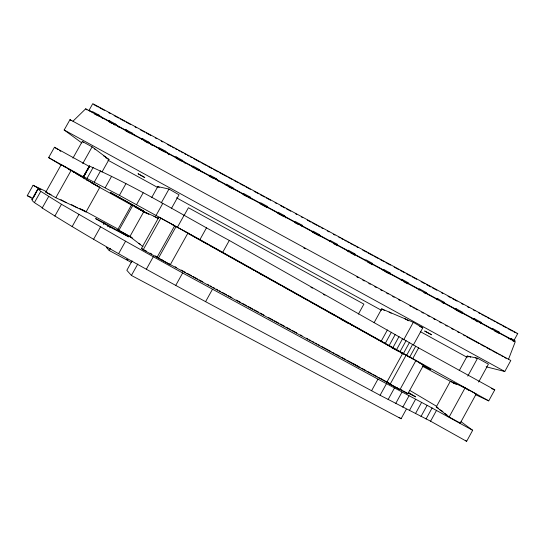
<?xml version="1.0" encoding="UTF-8"?>
<svg xmlns="http://www.w3.org/2000/svg" width="545" height="545" viewBox="0 0 545 545"><rect width="100%" height="100%" fill="white"/><g stroke="black" fill="none" stroke-linecap="round" stroke-linejoin="round"><path stroke-width="0.82" d="M354.672 255.38L354.843 253.813L348.187 250.203L347.615 251.245L349.093 252.049M461.036 421.714L472.665 430.291L466.629 441.341L430.591 421.19L380.083 395.282L205.581 301.671C150.468 271.642 95.164 241.742 42.203 207.999C41.584 206.364 30.159 201.357 32.414 199.402M89.121 166.348L54.473 147.252L48.641 157.614L84.019 177.166L83.399 176.614L89.339 166.027C137.517 187.371 182.936 215.302 229.309 240.454L418.621 347.894L494.765 389.845L488.742 400.868L475.765 394.778M372.106 264.836L372.623 263.453L365.94 259.829L365.361 260.871M508.403 359.55L515.25 341.769L85.681 108.823L72.962 121.208M473.748 319.649L474.327 318.587L481.221 322.327L480.642 323.389M420.999 416.496L427.117 405.33L472.665 430.291M426.054 418.989L432.124 407.912M436.245 406.972L450.354 381.214L465.069 387.904L476.167 394.035L460.253 423.138L449.169 416.959L436.245 406.972L438.344 408.144M430.591 421.19L436.613 410.194M459.217 370.655L467.215 356.055L477.584 358.201L488.429 364.149L478.619 382.072M492.135 329.623L492.721 328.56L499.649 332.314L499.063 333.383L494.213 330.754M467.78 376.098L477.584 358.201M449.169 416.959L465.069 387.904M510.985 339.848L511.564 338.779L515.045 340.666L514.466 341.735M513.881 340.625L517.75 333.547L92.779 103.659L89.06 110.281L90.17 111.248M486.133 366.792L504.799 371.492L510.808 360.49L69.992 119.641L64.174 129.989L81.845 142.96M488.742 400.868L381.255 341.116L387.393 329.963M385.274 343.364L391.399 332.232M419.139 290.035L419.718 288.986L426.51 292.665L425.931 293.721M389.157 345.544L395.268 334.432M392.918 347.656L399.008 336.572M371.581 390.738L377.964 379.129L427.117 405.33M396.542 349.692L402.619 338.636M403.675 339.828L413.301 322.32L422.818 327.797L413.389 344.951M400.03 351.661L406.093 340.632M380.083 395.282L386.439 383.721M403.389 353.562L409.431 342.553M390.097 384.32L406.114 355.17L415.876 360.633L399.935 389.675L390.097 384.32L386.814 382.277L402.687 353.385L187.834 233.103M406.611 355.381L412.633 344.406M437.247 299.859L437.833 298.803L444.652 302.502L444.073 303.558M409.69 357.132L415.699 346.191M388.122 399.546L394.444 388.033M412.633 358.801L418.621 347.894M395.69 403.525L401.978 392.073M172.309 224.649L187.95 233.022L170.231 264.809L157.042 257.349L174.672 225.732L158.922 217.142L141.448 248.452L143.165 249.808L407.871 393.728L423.581 365.089L415.883 360.776M455.45 309.73L456.036 308.668L462.889 312.387L462.31 313.45L456.138 310.105M402.769 407.217L409.022 395.827M132.094 260.892L126.835 270.306L131.413 275.443L401.1 418.737L406.284 409.288M409.356 410.603L415.562 399.287M415.433 413.696L421.592 402.455M354.843 253.813L354.264 254.856L350.571 252.853M372.623 263.453L372.044 264.495L367.589 262.084M358.399 314.097L363.897 304.124L188.42 207.734L184.155 215.377M383.196 270.545L383.775 269.496L390.493 273.14L389.92 274.19M374.108 322.654L381.704 308.872L413.301 322.32M401.12 280.266L401.699 279.217L408.457 282.875L407.878 283.931M301.46 226.216L302.032 225.18L295.479 221.631L294.906 222.66L297.815 224.24M319.547 234.677L318.975 235.713L312.387 232.143L312.959 231.107L319.547 234.677L319.942 236.176M329.957 241.673L330.529 240.631L337.151 244.221L337.3 245.747M336.578 245.264L337.151 244.221M83.399 176.614L119.416 195.335L199.933 239.616L206.582 227.667M175.701 285.471L182.657 272.977L377.964 379.129M225.841 185.205L226.407 184.183L232.831 187.664L232.265 188.693L227.98 186.37M246.565 196.445L242.975 194.497L243.547 193.475L250.005 196.977L249.433 198.005L248.002 197.222M381.255 341.116L222.707 252.328L229.309 240.454M205.581 301.671L212.475 289.266M267.261 206.33L266.689 207.359L260.203 203.844L260.769 202.815L267.261 206.33L268.14 207.761M277.507 213.224L278.079 212.196L284.606 215.731L285.723 217.911M284.606 215.731L284.034 216.767L278.236 213.62M118.626 253.65L125.575 241.217L61.469 204.28L40.759 191.343L37.864 188.815L40.882 189.626L33.088 185.28L27.25 195.669L32.911 198.836M143.846 211.583L129.86 236.612L143.049 246.674M151.646 197.617L157.812 186.594L168.991 189.054L179.053 194.817L171.307 208.694M175.395 157.846L175.96 156.837L182.296 160.264L185.143 163.302M181.723 161.279L182.296 160.264M161.211 202.978L168.991 189.054M156.108 215.37L162.751 203.469M143.165 249.808L160.904 218.027M131.413 275.443L137.783 264.032M192.283 167.008L192.848 165.993L199.218 169.441L201.378 171.879M199.218 169.441L198.646 170.456L195.819 168.923M146.333 269.25L153.309 256.743L182.657 272.977M158.35 258.35L176.158 226.413M177.472 227.156L184.142 215.2M209.253 176.212L209.825 175.19L216.222 178.658L218.375 181.253M215.65 179.68L216.222 178.658M82.751 163.548L92.119 146.857L82.288 141.468L72.928 158.139M54.841 216.093L61.469 204.28M108.659 121.658L109.218 120.649L115.431 124.022L119.055 127.332M83.44 176.709L89.509 165.966M83.916 176.09L89.026 166.988M83.671 176.662L89.659 165.98M84.434 175.497L86.396 172.009M87.18 170.612L89.135 167.117M115.431 124.022L114.866 125.023L113.489 124.274M87.118 178.242L93.256 167.288M94.36 181.955L100.641 170.742M101.997 171.995L109.007 159.501L92.119 146.857M125.221 130.636L125.786 129.628L132.026 133.014L135.078 135.896M72.124 226.618L78.896 214.539M86.062 211.916L99.803 187.385L61.217 164.679L45.794 192.14L55.808 197.726L86.062 211.916L79.849 208.456M131.461 134.022L132.026 133.014M105.219 187.698L111.63 176.26M141.864 139.663L142.429 138.655L148.696 142.054L152.239 145.515M93.604 239.269L100.484 226.986M148.696 142.054L148.131 143.062L144.65 141.175M119.416 195.335L125.929 183.699M103.625 224.56L104.456 223.075L128.872 236.891L111.098 227.612L95.579 218.606L104.456 223.075M107.678 226.734L108.503 225.255M109.777 227.871L110.601 226.4M132.762 238.199L117.693 229.704L131.577 204.866L148.894 214.403M118.769 230.555L132.823 205.424M131.652 262.567L109.198 250.523L110.431 248.322M164.89 152.15L165.455 151.135L159.154 147.722L158.588 148.731L164.188 151.769M136.55 204.654L143.137 192.855M31.787 199.743L37.952 188.747M32.128 199.409L37.728 189.449M33.606 197.276L35.2 194.442M35.997 193.025L36.794 191.608M34.485 202.515L40.759 191.343M92.173 112.713L92.739 111.718L98.917 115.063L102.644 118.381M42.203 207.999L48.669 196.493M98.352 116.065L98.917 115.063M55.808 197.726L71.245 170.224M383.04 270.763L383.775 269.496M418.281 289.879L419.718 288.986M436.259 299.416L437.833 298.803M454.523 309.029L456.036 308.668M471.922 318.893L474.327 318.587M351.593 325.563L352.118 325.501M490.193 328.669L492.721 328.56M516.96 333.554L517.75 333.547M508.301 338.697L511.564 338.779M491.597 388.633L494.765 389.845M419.691 326.455L422.818 327.797M27.25 195.669L31.12 197.338M142.34 210.895L158.459 218.293M184.203 231.271L185.77 232.007M45.794 192.14L51.114 194.654M33.088 185.28L46.747 191.772M260.06 273.753L263.412 275.416M329.991 312.891L334.214 315.058M391.739 347.696L406.114 355.17M400.602 352.676L402.074 353.446M407.244 356.137L408.682 356.886M419.078 362.732L423.581 365.089M422.368 366.179L451.158 381.745M117.284 228.696L82.036 209.505M408.437 393.238L415.644 396.869L408.164 392.25M107.828 248.111L106.33 247.307L109.198 250.523M126.338 259.147L127.823 259.945M93.876 104.66L98.366 107.086M99.864 107.896L104.354 110.328M108.85 112.761L110.349 113.571M114.089 115.595L118.585 118.027M120.084 118.837L124.573 121.269M126.072 122.08L130.568 124.512M135.058 126.937L136.557 127.748M140.303 129.778L144.793 132.203M146.292 133.014L150.788 135.446M155.277 137.878L156.776 138.689M161.266 141.121L162.764 141.932M167.261 144.357L171.001 146.387M172.499 147.198L173.998 148.008M175.497 148.819L176.996 149.63M178.494 150.434L179.986 151.244M181.485 152.055L182.984 152.866M184.483 153.676L185.981 154.487M187.48 155.298L188.972 156.108M190.471 156.919L191.969 157.73M193.468 158.541L200.206 162.185M201.704 162.996L206.201 165.428M207.693 166.239L212.189 168.671M213.688 169.475L218.177 171.907M219.676 172.717L226.413 176.362M227.912 177.173L232.408 179.605M233.907 180.415L238.397 182.847M239.895 183.658L244.392 186.09M245.884 186.901L250.38 189.326M254.12 191.356L258.616 193.782M260.115 194.592L264.604 197.024M266.103 197.835L270.599 200.267M275.089 202.699L276.588 203.51M280.334 205.533L284.824 207.965M286.323 208.776L290.819 211.208M295.308 213.633L296.807 214.444M301.296 216.876L302.795 217.687M307.291 220.119L311.031 222.142M312.53 222.953L317.026 225.385M318.525 226.195L320.017 227.006M321.516 227.817L323.015 228.628M327.511 231.053L329.003 231.863M333.499 234.296L334.998 235.106M338.738 237.13L340.237 237.94M341.735 238.751L343.234 239.562M344.733 240.372L346.232 241.183M347.724 241.994L349.222 242.804M350.721 243.615L352.22 244.426M353.719 245.236L355.217 246.047M356.716 246.858L358.208 247.668M362.704 250.094L366.444 252.124M367.943 252.934L372.439 255.367M373.938 256.17L378.428 258.603M379.926 259.413L384.423 261.845M385.915 262.656L390.411 265.088M394.158 267.111L398.647 269.543M400.146 270.354L404.635 272.786M406.134 273.597L410.63 276.022M412.129 276.833L416.618 279.265M421.115 281.697L424.855 283.72M426.354 284.531L430.85 286.963M432.342 287.774L436.838 290.206M441.327 292.631L442.826 293.442M448.072 296.282L451.062 297.904M452.561 298.715L457.057 301.14M461.547 303.572L463.046 304.382M467.542 306.815L469.041 307.625M473.53 310.057L475.029 310.868M478.769 312.891L480.268 313.702M481.766 314.513L483.265 315.323M484.764 316.134L486.263 316.945M487.761 317.749L489.253 318.559M490.752 319.37L492.251 320.181M493.75 320.991L495.248 321.802M496.747 322.613L498.239 323.423M499.738 324.234L501.237 325.045M502.735 325.856L506.482 327.879M507.974 328.69L512.47 331.122M513.969 331.932L515.468 332.743M89.06 110.281L92.289 112.032M97.671 114.947L110.41 121.855M116.044 124.907L126.672 130.671M133.055 134.138L143.662 139.888M148.696 142.62L159.426 148.438M162.212 149.943L163.677 150.74M165.142 151.53L175.926 157.382M183.14 161.293L192.501 166.368M199.014 169.897L209.825 175.763M213.47 177.738L214.955 178.542M216.44 179.346L227.238 185.205M232.47 188.039L244.058 194.327M249.753 197.413L260.966 203.489M266.689 206.596L277.957 212.7M284.422 216.208L295.029 221.958M297.917 223.525L299.362 224.308M300.806 225.092L313.634 232.047M317.987 234.411L331.612 241.796M335.986 244.167L349.679 251.592M354.809 254.372L365.634 260.244M372.262 263.834L383.878 270.136M388.319 272.541L402.959 280.484M407.422 282.903L419.902 289.668M425.883 292.91L438.241 299.614M442.52 301.937L456.111 309.301M462.562 312.796L475.506 319.82M479.832 322.163L493.559 329.609M497.905 331.966L512.423 339.835M94.237 113.83L97.671 115.697M109.347 122.032L112.107 123.524M125.915 131.011L130.071 133.266M176.805 158.609L181.022 160.898M192.991 167.39L194.402 168.16M209.968 176.6L213.517 178.522M333.635 243.663L335.843 244.862M384.688 271.356L388.421 273.379M403.825 281.731L407.204 283.564M423.894 292.617L425.25 293.353M442.029 302.448L443.392 303.19M475.124 320.399L477.883 321.897M512.375 340.605L513.765 341.354M422.831 365.518L430.611 369.585L423.642 365.531M141.448 248.452L146.503 251.197M150.113 253.166L151.558 253.95M155.127 255.891L158.057 257.485M175.149 266.778L176.641 267.595M181.131 270.034L185.613 272.473M187.112 273.283L191.595 275.722M193.094 276.54L197.576 278.979M201.309 281.009L202.801 281.82M207.277 284.252L208.769 285.062M210.261 285.873L211.753 286.684M213.245 287.501L214.737 288.312M216.229 289.123L217.721 289.933M219.213 290.744L220.698 291.555M222.19 292.365L226.666 294.797M228.157 295.608L231.891 297.638M236.36 300.07L240.835 302.502M242.327 303.32L246.803 305.752M248.295 306.562L252.771 308.995M254.263 309.805L258.739 312.237M260.231 313.048L263.957 315.078M268.433 317.51L272.909 319.949M274.401 320.76L278.87 323.192M280.362 324.002L284.837 326.435M286.329 327.245L290.805 329.684M292.297 330.495L296.773 332.927M300.499 334.957L301.991 335.768M306.467 338.2L307.959 339.01M309.451 339.821L310.943 340.632M312.435 341.442L313.927 342.253M315.419 343.064L316.911 343.875M318.403 344.685L319.888 345.503M321.38 346.313L331.081 351.586M332.573 352.397L334.058 353.208M335.55 354.018L340.026 356.45M341.517 357.261L345.993 359.693M347.485 360.504L360.129 367.385M361.614 368.188L366.063 370.614M367.548 371.418L371.997 373.836M373.482 374.647L377.188 376.663M378.673 377.467L380.158 378.278M381.643 379.082L389.014 383.094M400.636 389.416L402.087 390.206M303.817 248.002L305.309 248.813M356.832 276.908L358.324 277.718M362.806 280.164L364.298 280.975M368.774 283.42L370.273 284.231M374.749 286.677L376.241 287.494M380.723 289.933L382.215 290.751M386.698 293.19L388.19 294.007M392.673 296.446L394.164 297.263M398.64 299.702L400.139 300.52M409.84 305.813L411.339 306.624M412.831 307.441L414.323 308.252M415.815 309.07L417.306 309.88M421.789 312.326L423.281 313.137M427.764 315.582L429.256 316.393M433.738 318.839L435.23 319.656M439.706 322.095L441.205 322.913M445.681 325.351L447.173 326.169M451.655 328.608L453.147 329.425M457.63 331.864L459.122 332.682M463.604 335.121L465.096 335.938M466.588 336.749L479.28 343.67M480.772 344.488L485.254 346.927M486.746 347.744L491.229 350.19M492.721 351L497.204 353.446M498.695 354.257L500.187 355.074M501.679 355.885L503.171 356.703M504.67 357.513L506.162 358.331M117.693 229.704L131.093 237.027M138.675 243.336L140.133 244.133M64.174 129.989L504.799 371.492M94.305 148.792L95.797 149.609M475.315 357.731L476.739 358.515M103.577 155.863L105.723 157.042M469.225 356.471L470.682 357.275M105.478 157.566L109.007 159.501M467.215 356.055L468.652 356.846M107.91 160.155L157.859 187.575M176.498 197.801L381.507 310.33M420.27 331.605L467.235 357.384M340.979 319.343L342.464 320.167M343.95 320.985L348.405 323.451M68.636 169.059L70.734 170.224M72.839 171.382L77.049 173.712M462.071 386.541L463.516 387.338M466.404 388.932L469.293 390.533M94.993 184.496L86.539 179.823L87.977 180.715M452.827 382.331L456.41 384.314M91.519 182.807L99.803 187.385M450.354 381.214L455.266 383.925M91.976 183.147L93.447 183.965M94.925 184.775L131.74 205.131M134.683 206.759L146.898 213.538M452.636 382.563L454.114 383.38M71.559 204.613L77.267 207.795M439.985 409.867L442.894 411.482M60.897 199.654L66.095 202.549M444.761 413.553L446.886 414.738M199.933 239.616L222.707 252.328M188.454 233.669L208.388 244.828M209.866 245.652L226.843 255.155M228.321 255.98L254.154 270.449M255.632 271.274L281.411 285.703M282.882 286.527L308.64 300.942M310.112 301.767L335.87 316.189M337.341 317.013L399.138 351.6M400.609 352.424L404.295 354.488M153.847 216.174L157.464 218.198M131.577 204.866L133.035 205.683M135.214 206.896L142.477 210.956M142.293 210.942L143.71 211.733M125.575 241.217L153.309 256.743M310.943 287.276L312.414 288.114M323.444 294.354L324.915 295.186M157.812 186.594L159.242 187.412M404.887 318.736L408.478 320.801M389.11 312.019L391.187 313.218M381.704 308.872L384.654 310.561M409.786 390.411L436.892 406.475M48.641 157.614L61.585 165.353M63.888 166.28L65.897 167.485M68.663 169.141L70.809 170.428M72.955 171.716L74.386 172.574M76.532 173.855L78.678 175.143M80.115 176.001L81.546 176.859M82.976 177.718L85.122 179.005M403.538 391.044L407.871 393.728M396.576 387.584L399.935 389.675M386.834 381.909L389.614 383.639M380.574 378.394L381.997 379.272M354.195 364.155L358.692 366.989M54.473 147.252L57.988 149.528M59.398 150.44L60.808 151.353M399.097 417.341L401.1 418.737M199.075 279.789L201.596 281.574M82.288 141.468L83.562 142.409M168.814 263.753L170.231 264.809M459.04 422.225L460.253 423.138M161.613 259.556L162.941 260.558M69.992 119.641L71.32 120.69M465.369 440.265L466.629 441.341M85.681 108.823L86.948 109.927M109.218 120.649L110.458 121.773M125.786 129.628L127.591 131.311M142.429 138.655L143.642 139.827M165.455 151.135L169.025 154.773M175.96 156.837L177.084 158.009M232.831 187.664L234.343 189.626M250.005 196.977L251.374 198.945M302.032 225.18L302.625 226.652M424.732 331.053L431.633 334.807L424.787 331.06M138.151 173.787L144.738 177.52L138.151 173.787M110.315 192.453L143.389 210.901L110.315 192.453"/></g></svg>
